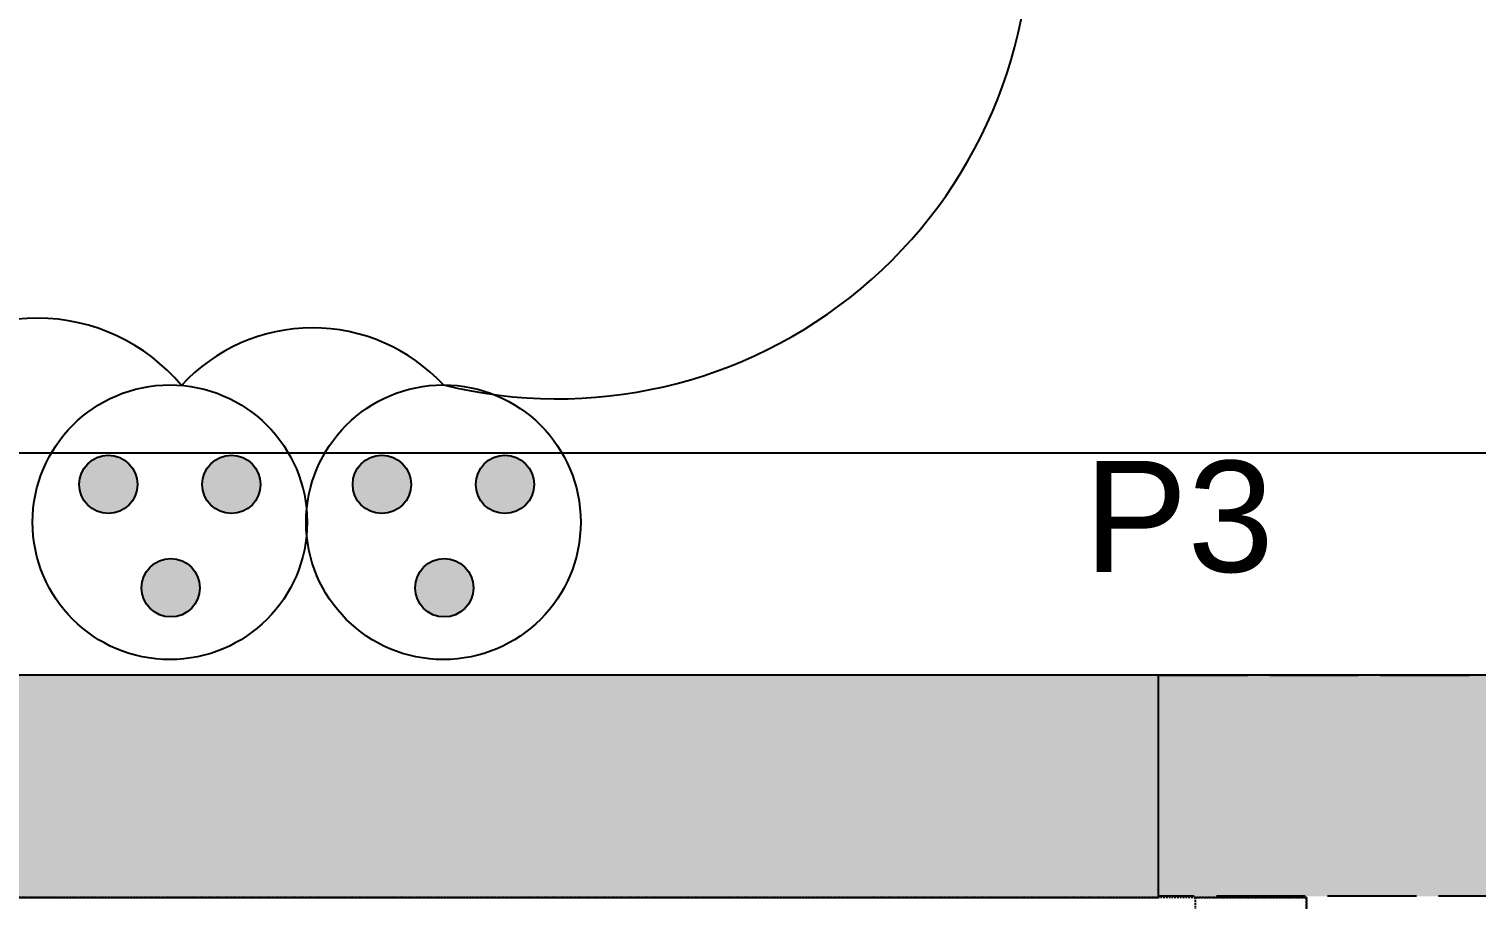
# Model space of a CAD drawing. Header units: millimetres. Extents: x 71819 to 78266, y 23672 to 38445.
# Drawn here: x 74085.6 to 74281.1, y 32524.4 to 32641.9 of the extents above; entities that cross this region are included whole.
import ezdxf

# ---------------------------------------------------------------- set-up
doc = ezdxf.new("R2010")
doc.units = ezdxf.units.MM
for name, pattern in [('ACAD_ISO02W100', [15, 12, -3]), ('CACHE', [0.375, 0.25, -0.125]), ('DASHED2', [0.375, 0.25, -0.125])]:
    doc.linetypes.add(name, pattern=pattern)
for name, color, linetype in [('Plan Archi', 8, 'Continuous'), ('prise', 1, 'Continuous'), ('PRISES DE COURANT', 5, 'Continuous')]:
    doc.layers.add(name, color=color, linetype=linetype)
doc.styles.add('ARIAL', font='arial.ttf')

# ---------------------------------------------------------------- blocks, each defined once
blk = doc.blocks.new('Prise de courant normale')
at = {"layer": 'prise', "linetype": 'Continuous'}
for points in [[(-122.5, 51.1, 1), (-43.6, 51.1, 1)], [(43.6, 51.1, 1), (122.5, 51.1, 1)], [(-38.3, -88.5, 1), (40.6, -88.5, 1)]]:
    blk.add_hatch(color=5, dxfattribs=at).paths.add_polyline_path(points, flags=0)
at = {"layer": 'prise', "color": 1, "linetype": 'Continuous'}
blk.add_circle((0, 0), 185.4, dxfattribs=at)
at = {"layer": 'prise', "color": 5, "linetype": 'Continuous'}
for centre in [(-83.1, 51.1), (83.1, 51.1), (1.2, -88.5)]:
    blk.add_circle(centre, 39.4, dxfattribs=at)

msp = doc.modelspace()

# ---------------------------------------------------------------- hatches: boundary and pattern name
at = {"layer": 'Plan Archi'}
h = msp.add_hatch(color=256, dxfattribs=at)
h.dxf.hatch_style = 1
h.paths.add_polyline_path([(73927.05, 32524.66), (74238.18, 32524.66), (74238.18, 32554.66), (73927.05, 32554.66)])
at = {"layer": 'Plan Archi', "linetype": 'ACAD_ISO02W100'}
msp.add_hatch(color=256, dxfattribs=at).paths.add_polyline_path([(74238.18, 32554.66), (74288, 32554.66), (74288, 32524.83), (74238.18, 32524.83)])

# ---------------------------------------------------------------- linework, layer by layer
at = {"layer": 'Plan Archi'}
for p, q in [((74323.18, 32584.66), (73927.05, 32584.66)), ((74238.18, 32554.66), (73927.05, 32554.66)), ((74323.18, 32554.66), (73927.05, 32554.66)), ((74238.18, 32524.66), (74238.18, 32554.66)), ((73927.05, 32524.66), (74238.18, 32524.66))]:
    msp.add_line(p, q, dxfattribs=at)
at = {"layer": 'Plan Archi', "linetype": 'ACAD_ISO02W100'}
for p, q in [((74238.18, 32554.66), (74288, 32554.66)), ((74238.18, 32524.83), (74238.18, 32554.66)), ((74288, 32524.83), (74238.18, 32524.83))]:
    msp.add_line(p, q, dxfattribs=at)
at = {"layer": 'Plan Archi', "linetype": 'DASHED2'}
for p, q in [((74258.18, 32524.66), (73897.05, 32524.66)), ((74258.18, 31458.55), (74258.18, 32524.66))]:
    msp.add_line(p, q, dxfattribs=at)
at = {"layer": 'Plan Archi', "linetype": 'CACHE'}
for p, q in [((74243.18, 32304.66), (74243.18, 32524.66)), ((74243.18, 32524.66), (74258.18, 32524.66)), ((74258.18, 32524.66), (74258.18, 32304.66))]:
    msp.add_line(p, q, dxfattribs=at)
at = {"layer": 'PRISES DE COURANT', "color": 6}
for centre, radius, start, end in [((74156.99, 32655.92), 63.94, 256.0856, 3.7303), ((74086.77, 32577.49), 25.39, 39.963, 139.8876), ((74123.95, 32577.46), 24.1, 42.8824, 137.3302)]:
    msp.add_arc(centre, radius, start, end, dxfattribs=at)

# ---------------------------------------------------------------- block references
at = {"layer": 'PRISES DE COURANT', "xscale": 0.1, "yscale": 0.1, "zscale": 0.1}
for p in [(74104.67, 32575.32), (74141.61, 32575.32)]:
    msp.add_blockref('Prise de courant normale', p, dxfattribs=at)

# ---------------------------------------------------------------- texts
at = {"layer": 'Plan Archi', "linetype": 'ByBlock', "style": 'ARIAL'}
msp.add_text('P3', height=15, dxfattribs=at).set_placement((74228.13, 32568.61))

doc.saveas('drawing.dxf')
